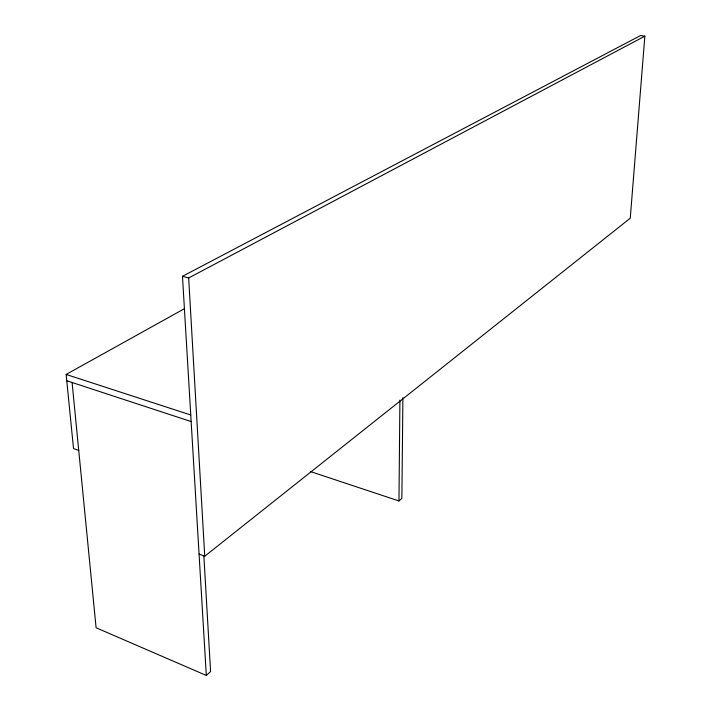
<?xml version="1.0" encoding="UTF-8"?>
<svg xmlns="http://www.w3.org/2000/svg" width="711" height="711" viewBox="0 0 711 711"><rect width="100%" height="100%" fill="white"/><g stroke="black" fill="none" stroke-linecap="round" stroke-linejoin="round"><path stroke-width="1.07" d="M310.707 471.633L398.969 500.971L399.911 400.115M402.897 397.76L401.866 498.349L398.969 500.971M72.087 382.5L96.092 627.76L206.314 675.45L182.478 276.312L640.531 35.55L644.859 36.145L630.248 218.215L204.741 556.251L199.062 554.073M206.314 675.45L210.589 671.575L203.844 555.504M78.734 450.427L73.526 448.561L66.141 374.439L184.202 308.823M182.478 276.312L188.664 277.965L644.859 36.145M66.141 374.439L190.752 414.984M66.772 380.758L191.152 421.561M188.664 277.965L204.741 556.251"/></g></svg>
